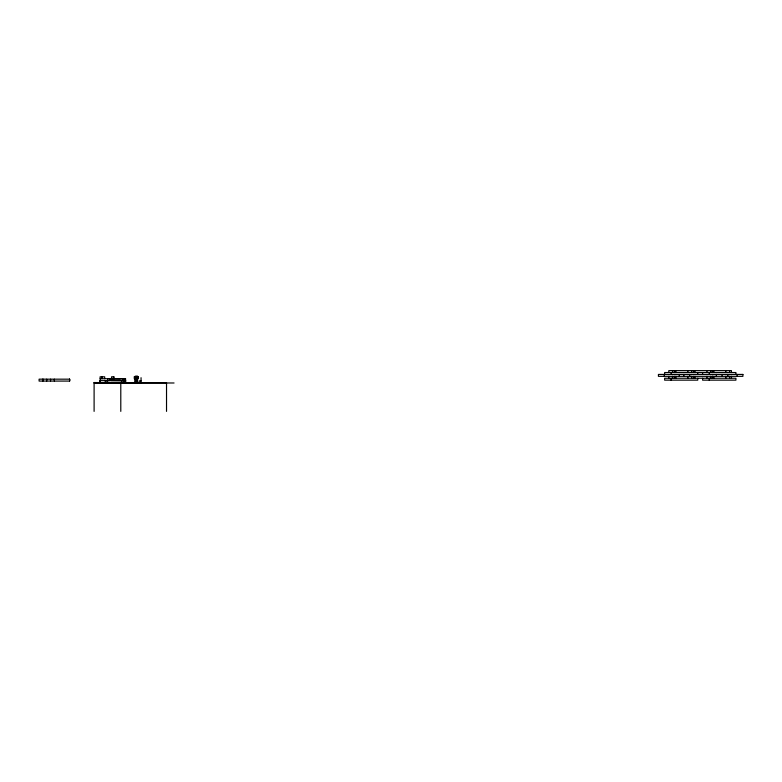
<?xml version="1.0" encoding="UTF-8"?>
<svg xmlns="http://www.w3.org/2000/svg" width="782" height="782" viewBox="0 0 782 782"><rect width="100%" height="100%" fill="white"/><g stroke="black" fill="none" stroke-linecap="round" stroke-linejoin="round"><path stroke-width="1.17" d="M123.859 382.535L123.859 380.629L125.56 380.658L125.56 378.762L111.64 378.683M110.956 378.664L110.956 380.56L124.612 380.687L124.612 378.781L110.956 378.664L112.579 378.654M122.989 380.687L122.999 378.791L124.612 378.781M69.608 379.172L69.588 381.078L39.1 381.078L39.1 379.172L69.608 379.172L69.588 381.078L69.569 379.182M135.413 382.76L135.423 379.505M137.436 377.696L137.436 376.553L138.043 376.553L138.043 379.006L134.406 379.006L134.406 376.631L135.012 376.553L135.012 377.696L134.406 377.696M134.406 376.631L135.012 376.631M137.436 376.631L138.043 376.631M137.436 377.618L138.043 377.696M134.406 378.273L135.55 378.273L135.55 379.045M138.043 378.273L136.899 378.273L136.899 379.045M120.311 378.723L100.106 378.723L100.106 376.816L104.69 376.816L104.69 378.723M123.869 378.762L125.56 378.762M135.032 379.309L137.417 379.319M135.188 380.726L135.423 382.418L137.036 382.76M137.261 380.648L137.026 382.418L137.026 379.505M141.043 380.893L139.137 380.893L139.137 382.799M94.104 382.799L166.527 382.799L166.527 411.381M94.104 382.985L174.054 382.985M123.331 380.648L125.56 380.658M46.705 379.182L46.724 381.078M737.084 374.431L737.084 376.338M735.911 374.431L735.911 372.525L664.641 372.525L664.641 374.431M731.444 372.525L731.444 370.619L668.825 370.619L668.825 372.525M731.444 376.338L731.444 378.244M729.596 370.619L729.596 372.525M729.596 376.338L729.596 378.244M727.876 374.431L727.876 376.338M725.872 370.619L725.872 372.525M725.872 376.338L725.872 378.244M722.06 374.431L722.06 376.338M716.351 374.431L716.351 376.338M713.839 370.619L713.839 372.525M713.839 376.338L713.839 378.244M712.549 370.619L712.549 372.525M712.549 376.338L712.549 378.244M712.363 370.619L712.363 372.525M712.363 376.338L712.363 378.244M710.701 370.619L710.701 372.525M710.701 376.338L710.701 378.244M709.264 372.525L709.264 374.431M709.264 378.244L709.264 380.15M706.977 370.619L706.977 372.525M706.977 376.338L706.977 378.244M702.607 372.525L702.607 374.431M702.607 378.244L702.607 380.15L735.911 380.15L735.911 378.244L664.641 378.244L664.641 380.15L697.759 380.15L697.759 378.244M697.759 372.525L697.759 374.431M694.954 370.619L694.954 372.525M694.954 376.338L694.954 378.244M693.478 370.619L693.478 372.525M693.478 376.338L693.478 378.244M691.63 370.619L691.63 372.525M691.63 376.338L691.63 378.244M689.704 374.431L689.704 376.338M687.906 370.619L687.906 372.525M687.906 376.338L687.906 378.244M683.888 374.431L683.888 376.338M679.265 374.431L679.265 376.338M675.873 370.619L675.873 372.525M675.873 376.338L675.873 378.244M674.397 370.619L674.397 372.525M674.397 376.338L674.397 378.244M672.549 370.619L672.549 372.525M672.549 376.338L672.549 378.244M671.112 372.525L671.112 374.431M671.112 378.244L671.112 380.15M668.825 376.338L668.825 378.244M664.241 374.431L664.241 376.338M141.053 377.696L141.053 382.985M140.037 382.985L132.412 382.985M137.925 376.631L137.925 378.273M137.417 379.045L135.032 379.045M137.261 382.985L137.261 380.267L135.188 380.267L135.188 382.985M134.768 376.553L134.768 377.696M134.524 376.631L134.524 378.273M132.217 382.985L94.104 382.535L94.104 411.381M125.697 382.535L125.697 380.629L99.822 380.629L99.822 382.535M124.006 380.629L124.006 382.535M123.439 380.629L123.439 382.535M121.533 380.629L121.533 382.535M120.79 382.799L120.79 411.381M114.123 378.723L114.123 376.816L111.543 376.816L111.543 378.723M113.449 376.816L113.449 378.723M109.695 378.723L109.695 380.629M107.848 378.723L107.848 380.629M107.623 380.629L107.623 382.535M106.978 380.629L106.978 382.535M105.257 380.629L105.257 382.535M101.992 376.816L101.992 378.723M100.301 380.629L100.301 382.535M100.213 378.723L100.213 380.629M54.349 379.172L54.349 381.078M50.537 379.172L50.537 381.078M42.922 379.172L42.912 381.078L42.912 379.172M742.9 374.431L658.424 374.431L658.424 376.338L742.9 376.338L742.9 374.431M137.173 376.171L135.266 376.171L135.266 378.077L137.173 378.077L137.173 376.171"/></g></svg>
